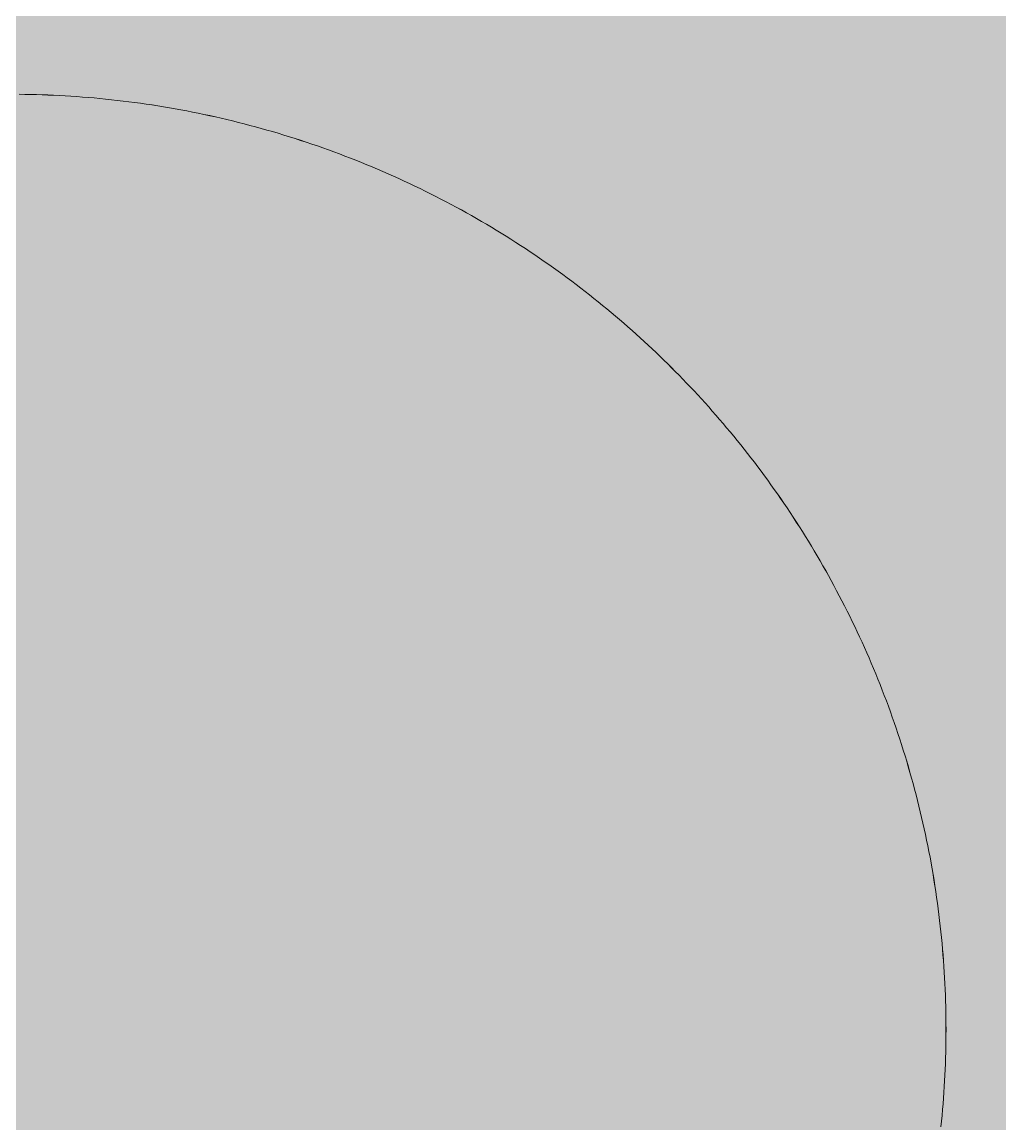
# Model space of a CAD drawing. Header units: millimetres. Extents: x 5622 to 8918, y 2044 to 6634.
# Drawn here: x 8593.603 to 8597, y 3799.998 to 3803.828 of the extents above; entities that cross this region are included whole.
import ezdxf

# ---------------------------------------------------------------- set-up
doc = ezdxf.new("R2010")
doc.units = ezdxf.units.MM
doc.linetypes.add('NASCOSTA', pattern=[9.525, 6.35, -3.175])
for name, color, linetype, lineweight in [('F_ARREDI', 7, 'Continuous', 5), ('F_FERRAMENTA', 253, 'Continuous', 5), ('F_MULTI laminato OPACO_retino', 1, 'Continuous', 5), ('F_Proiezioni', 253, 'NASCOSTA', 9)]:
    doc.layers.add(name, color=color, linetype=linetype, lineweight=lineweight)

# ---------------------------------------------------------------- blocks, each defined once
blk = doc.blocks.new("LIBRERIA_ingresso-living_sez._B.B'")
at = {"layer": 'F_MULTI laminato OPACO_retino', "true_color": 0x636466}
h = blk.add_hatch(color=251, dxfattribs=at)
h.dxf.hatch_style = 1
h.paths.add_polyline_path([(41313.1315, 11071.1262), (41913.1315, 11071.1262), (41913.1315, 13145.6262), (41313.1315, 13145.6262)])
at = {"layer": 'F_MULTI laminato OPACO_retino', "true_color": 0x939598}
h = blk.add_hatch(color=252, dxfattribs=at)
h.dxf.hatch_style = 1
h.paths.add_polyline_path([(41313.1315, 13145.6262), (41613.1315, 13145.6262), (41613.1315, 11071.1262), (41313.1315, 11071.1262)])
at = {"layer": 'F_Proiezioni', "color": 1}
for p, q in [((41589.1812, 11210.8759), (41589.1613, 11210.8761)), ((41589.2011, 11210.8755), (41589.1812, 11210.8759)), ((41589.2211, 11210.875), (41589.2011, 11210.8755)), ((41589.241, 11210.8744), (41589.2211, 11210.875)), ((41589.261, 11210.8736), (41589.241, 11210.8744)), ((41589.281, 11210.8728), (41589.261, 11210.8736)), ((41589.3011, 11210.8718), (41589.281, 11210.8728)), ((41589.3211, 11210.8707), (41589.3011, 11210.8718)), ((41589.3412, 11210.8694), (41589.3211, 11210.8707)), ((41589.3612, 11210.8681), (41589.3412, 11210.8694)), ((41589.3813, 11210.8666), (41589.3612, 11210.8681)), ((41589.4014, 11210.865), (41589.3813, 11210.8666)), ((41589.4215, 11210.8632), (41589.4014, 11210.865)), ((41589.4417, 11210.8614), (41589.4215, 11210.8632)), ((41589.4618, 11210.8594), (41589.4417, 11210.8614)), ((41589.4819, 11210.8572), (41589.4618, 11210.8594)), ((41589.502, 11210.855), (41589.4819, 11210.8572)), ((41589.5222, 11210.8526), (41589.502, 11210.855)), ((41589.5423, 11210.8501), (41589.5222, 11210.8526)), ((41589.5625, 11210.8475), (41589.5423, 11210.8501)), ((41589.5826, 11210.8447), (41589.5625, 11210.8475)), ((41589.6027, 11210.8419), (41589.5826, 11210.8447)), ((41589.6228, 11210.8389), (41589.6027, 11210.8419)), ((41589.643, 11210.8357), (41589.6228, 11210.8389)), ((41589.6631, 11210.8325), (41589.643, 11210.8357)), ((41589.6832, 11210.8291), (41589.6631, 11210.8325)), ((41589.7032, 11210.8256), (41589.6832, 11210.8291)), ((41589.7233, 11210.8219), (41589.7032, 11210.8256)), ((41589.7434, 11210.8181), (41589.7233, 11210.8219)), ((41589.7634, 11210.8142), (41589.7434, 11210.8181)), ((41589.7834, 11210.8102), (41589.7634, 11210.8142)), ((41589.8034, 11210.806), (41589.7834, 11210.8102)), ((41589.8234, 11210.8017), (41589.8034, 11210.806)), ((41589.8434, 11210.7973), (41589.8234, 11210.8017)), ((41589.8633, 11210.7928), (41589.8434, 11210.7973)), ((41589.8832, 11210.7881), (41589.8633, 11210.7928)), ((41589.9031, 11210.7833), (41589.8832, 11210.7881)), ((41589.923, 11210.7784), (41589.9031, 11210.7833)), ((41589.9428, 11210.7733), (41589.923, 11210.7784)), ((41589.9626, 11210.7682), (41589.9428, 11210.7733)), ((41589.9824, 11210.7629), (41589.9626, 11210.7682)), ((41590.0021, 11210.7574), (41589.9824, 11210.7629)), ((41590.0218, 11210.7519), (41590.0021, 11210.7574)), ((41590.0415, 11210.7462), (41590.0218, 11210.7519)), ((41590.0611, 11210.7404), (41590.0415, 11210.7462)), ((41590.0807, 11210.7345), (41590.0611, 11210.7404)), ((41590.1002, 11210.7285), (41590.0807, 11210.7345)), ((41590.1197, 11210.7223), (41590.1002, 11210.7285)), ((41590.1392, 11210.716), (41590.1197, 11210.7223)), ((41590.1586, 11210.7096), (41590.1392, 11210.716)), ((41590.178, 11210.7031), (41590.1586, 11210.7096)), ((41590.1973, 11210.6965), (41590.178, 11210.7031)), ((41590.2166, 11210.6897), (41590.1973, 11210.6965)), ((41590.2359, 11210.6828), (41590.2166, 11210.6897)), ((41590.255, 11210.6758), (41590.2359, 11210.6828)), ((41590.2742, 11210.6687), (41590.255, 11210.6758)), ((41590.2933, 11210.6615), (41590.2742, 11210.6687)), ((41590.3123, 11210.6542), (41590.2933, 11210.6615)), ((41590.3313, 11210.6467), (41590.3123, 11210.6542)), ((41590.3502, 11210.6391), (41590.3313, 11210.6467)), ((41590.369, 11210.6314), (41590.3502, 11210.6391)), ((41590.3878, 11210.6236), (41590.369, 11210.6314)), ((41590.4066, 11210.6157), (41590.3878, 11210.6236)), ((41590.4253, 11210.6076), (41590.4066, 11210.6157)), ((41590.4439, 11210.5995), (41590.4253, 11210.6076)), ((41590.4624, 11210.5912), (41590.4439, 11210.5995)), ((41590.4809, 11210.5829), (41590.4624, 11210.5912)), ((41590.4994, 11210.5744), (41590.4809, 11210.5829)), ((41590.5177, 11210.5658), (41590.4994, 11210.5744)), ((41590.536, 11210.5571), (41590.5177, 11210.5658)), ((41590.5543, 11210.5483), (41590.536, 11210.5571)), ((41590.5724, 11210.5393), (41590.5543, 11210.5483)), ((41590.5905, 11210.5303), (41590.5724, 11210.5393)), ((41590.6086, 11210.5212), (41590.5905, 11210.5303)), ((41590.6265, 11210.5119), (41590.6086, 11210.5212)), ((41590.6444, 11210.5026), (41590.6265, 11210.5119)), ((41590.6622, 11210.4931), (41590.6444, 11210.5026)), ((41590.68, 11210.4836), (41590.6622, 11210.4931)), ((41590.6976, 11210.474), (41590.68, 11210.4836)), ((41590.7152, 11210.4642), (41590.6976, 11210.474)), ((41590.7328, 11210.4544), (41590.7152, 11210.4642)), ((41590.7502, 11210.4444), (41590.7328, 11210.4544)), ((41590.7676, 11210.4344), (41590.7502, 11210.4444)), ((41590.7848, 11210.4243), (41590.7676, 11210.4344)), ((41590.802, 11210.414), (41590.7848, 11210.4243)), ((41590.8192, 11210.4037), (41590.802, 11210.414)), ((41590.8362, 11210.3933), (41590.8192, 11210.4037)), ((41590.8532, 11210.3828), (41590.8362, 11210.3933)), ((41590.87, 11210.3722), (41590.8532, 11210.3828)), ((41590.8868, 11210.3615), (41590.87, 11210.3722)), ((41590.9035, 11210.3507), (41590.8868, 11210.3615)), ((41590.9201, 11210.3398), (41590.9035, 11210.3507)), ((41590.9366, 11210.3288), (41590.9201, 11210.3398)), ((41590.9531, 11210.3178), (41590.9366, 11210.3288)), ((41590.9694, 11210.3067), (41590.9531, 11210.3178)), ((41590.9857, 11210.2954), (41590.9694, 11210.3067)), ((41591.0018, 11210.2841), (41590.9857, 11210.2954)), ((41591.0179, 11210.2728), (41591.0018, 11210.2841)), ((41591.0339, 11210.2613), (41591.0179, 11210.2728)), ((41591.0498, 11210.2497), (41591.0339, 11210.2613)), ((41591.0656, 11210.2381), (41591.0498, 11210.2497)), ((41591.0812, 11210.2264), (41591.0656, 11210.2381)), ((41591.0968, 11210.2146), (41591.0812, 11210.2264)), ((41591.1123, 11210.2028), (41591.0968, 11210.2146)), ((41591.1278, 11210.1909), (41591.1123, 11210.2028)), ((41591.1431, 11210.1789), (41591.1278, 11210.1909)), ((41591.1583, 11210.1668), (41591.1431, 11210.1789)), ((41591.1734, 11210.1547), (41591.1583, 11210.1668)), ((41591.1884, 11210.1425), (41591.1734, 11210.1547)), ((41591.2033, 11210.1302), (41591.1884, 11210.1425)), ((41591.2181, 11210.1179), (41591.2033, 11210.1302)), ((41591.2329, 11210.1055), (41591.2181, 11210.1179)), ((41591.2475, 11210.093), (41591.2329, 11210.1055)), ((41591.262, 11210.0805), (41591.2475, 11210.093)), ((41591.2764, 11210.0679), (41591.262, 11210.0805)), ((41591.2907, 11210.0553), (41591.2764, 11210.0679)), ((41591.3049, 11210.0426), (41591.2907, 11210.0553)), ((41591.319, 11210.0299), (41591.3049, 11210.0426)), ((41591.333, 11210.0171), (41591.319, 11210.0299)), ((41591.3469, 11210.0042), (41591.333, 11210.0171)), ((41591.3606, 11209.9913), (41591.3469, 11210.0042)), ((41591.3743, 11209.9783), (41591.3606, 11209.9913)), ((41591.3879, 11209.9653), (41591.3743, 11209.9783)), ((41591.4013, 11209.9523), (41591.3879, 11209.9653)), ((41591.4147, 11209.9392), (41591.4013, 11209.9523)), ((41591.4279, 11209.926), (41591.4147, 11209.9392)), ((41591.4411, 11209.9128), (41591.4279, 11209.926)), ((41591.4542, 11209.8995), (41591.4411, 11209.9128)), ((41591.4672, 11209.8861), (41591.4542, 11209.8995)), ((41591.4802, 11209.8726), (41591.4672, 11209.8861)), ((41591.4932, 11209.859), (41591.4802, 11209.8726)), ((41591.5061, 11209.8452), (41591.4932, 11209.859)), ((41591.5189, 11209.8314), (41591.5061, 11209.8452)), ((41591.5317, 11209.8175), (41591.5189, 11209.8314)), ((41591.5444, 11209.8035), (41591.5317, 11209.8175)), ((41591.5571, 11209.7894), (41591.5444, 11209.8035)), ((41591.5697, 11209.7751), (41591.5571, 11209.7894)), ((41591.5822, 11209.7608), (41591.5697, 11209.7751)), ((41591.5947, 11209.7464), (41591.5822, 11209.7608)), ((41591.6071, 11209.7319), (41591.5947, 11209.7464)), ((41591.6194, 11209.7173), (41591.6071, 11209.7319)), ((41591.6317, 11209.7026), (41591.6194, 11209.7173)), ((41591.6439, 11209.6878), (41591.6317, 11209.7026)), ((41591.6561, 11209.6729), (41591.6439, 11209.6878)), ((41591.6682, 11209.6579), (41591.6561, 11209.6729)), ((41591.6802, 11209.6429), (41591.6682, 11209.6579)), ((41591.6921, 11209.6277), (41591.6802, 11209.6429)), ((41591.7039, 11209.6124), (41591.6921, 11209.6277)), ((41591.7157, 11209.5971), (41591.7039, 11209.6124)), ((41591.7274, 11209.5817), (41591.7157, 11209.5971)), ((41591.7391, 11209.5661), (41591.7274, 11209.5817)), ((41591.7506, 11209.5505), (41591.7391, 11209.5661)), ((41591.7621, 11209.5348), (41591.7506, 11209.5505)), ((41591.7735, 11209.519), (41591.7621, 11209.5348)), ((41591.7848, 11209.5031), (41591.7735, 11209.519)), ((41591.796, 11209.4872), (41591.7848, 11209.5031)), ((41591.8071, 11209.4711), (41591.796, 11209.4872)), ((41591.8182, 11209.455), (41591.8071, 11209.4711)), ((41591.8292, 11209.4388), (41591.8182, 11209.455)), ((41591.84, 11209.4225), (41591.8292, 11209.4388)), ((41591.8508, 11209.4061), (41591.84, 11209.4225)), ((41591.8615, 11209.3896), (41591.8508, 11209.4061)), ((41591.8721, 11209.3731), (41591.8615, 11209.3896)), ((41591.8827, 11209.3565), (41591.8721, 11209.3731)), ((41591.8931, 11209.3397), (41591.8827, 11209.3565)), ((41591.9034, 11209.323), (41591.8931, 11209.3397)), ((41591.9137, 11209.3061), (41591.9034, 11209.323)), ((41591.9238, 11209.2892), (41591.9137, 11209.3061)), ((41591.9339, 11209.2721), (41591.9238, 11209.2892)), ((41591.9439, 11209.2551), (41591.9339, 11209.2721)), ((41591.9537, 11209.2379), (41591.9439, 11209.2551)), ((41591.9635, 11209.2206), (41591.9537, 11209.2379)), ((41591.9732, 11209.2033), (41591.9635, 11209.2206)), ((41591.9828, 11209.186), (41591.9732, 11209.2033)), ((41591.9922, 11209.1685), (41591.9828, 11209.186)), ((41592.0016, 11209.151), (41591.9922, 11209.1685)), ((41592.0109, 11209.1334), (41592.0016, 11209.151)), ((41592.0201, 11209.1157), (41592.0109, 11209.1334)), ((41592.0292, 11209.098), (41592.0201, 11209.1157)), ((41592.0381, 11209.0802), (41592.0292, 11209.098)), ((41592.047, 11209.0623), (41592.0381, 11209.0802)), ((41592.0558, 11209.0444), (41592.047, 11209.0623)), ((41592.0644, 11209.0264), (41592.0558, 11209.0444)), ((41592.073, 11209.0084), (41592.0644, 11209.0264)), ((41592.0814, 11208.9903), (41592.073, 11209.0084)), ((41592.0898, 11208.9721), (41592.0814, 11208.9903)), ((41592.098, 11208.9538), (41592.0898, 11208.9721)), ((41592.1061, 11208.9355), (41592.098, 11208.9538)), ((41592.1141, 11208.9172), (41592.1061, 11208.9355)), ((41592.122, 11208.8988), (41592.1141, 11208.9172)), ((41592.1298, 11208.8803), (41592.122, 11208.8988)), ((41592.1375, 11208.8618), (41592.1298, 11208.8803)), ((41592.1451, 11208.8432), (41592.1375, 11208.8618)), ((41592.1526, 11208.8245), (41592.1451, 11208.8432)), ((41592.1599, 11208.8058), (41592.1526, 11208.8245)), ((41592.1671, 11208.7871), (41592.1599, 11208.8058)), ((41592.1743, 11208.7683), (41592.1671, 11208.7871)), ((41592.1813, 11208.7494), (41592.1743, 11208.7683)), ((41592.1882, 11208.7305), (41592.1813, 11208.7494)), ((41592.1949, 11208.7115), (41592.1882, 11208.7305)), ((41592.2016, 11208.6925), (41592.1949, 11208.7115)), ((41592.2082, 11208.6735), (41592.2016, 11208.6925)), ((41592.2146, 11208.6544), (41592.2082, 11208.6735)), ((41592.2209, 11208.6352), (41592.2146, 11208.6544)), ((41592.2271, 11208.616), (41592.2209, 11208.6352)), ((41592.2332, 11208.5968), (41592.2271, 11208.616)), ((41592.2392, 11208.5775), (41592.2332, 11208.5968)), ((41592.245, 11208.5582), (41592.2392, 11208.5775)), ((41592.2507, 11208.5388), (41592.245, 11208.5582)), ((41592.2563, 11208.5194), (41592.2507, 11208.5388)), ((41592.2618, 11208.5), (41592.2563, 11208.5194)), ((41592.2672, 11208.4805), (41592.2618, 11208.5)), ((41592.2725, 11208.461), (41592.2672, 11208.4805)), ((41592.2776, 11208.4415), (41592.2725, 11208.461)), ((41592.2826, 11208.4219), (41592.2776, 11208.4415)), ((41592.2875, 11208.4023), (41592.2826, 11208.4219)), ((41592.2923, 11208.3827), (41592.2875, 11208.4023)), ((41592.2969, 11208.363), (41592.2923, 11208.3827)), ((41592.3014, 11208.3433), (41592.2969, 11208.363)), ((41592.3058, 11208.3236), (41592.3014, 11208.3433)), ((41592.3101, 11208.3038), (41592.3058, 11208.3236)), ((41592.3143, 11208.2841), (41592.3101, 11208.3038)), ((41592.3183, 11208.2643), (41592.3143, 11208.2841)), ((41592.3222, 11208.2444), (41592.3183, 11208.2643)), ((41592.326, 11208.2246), (41592.3222, 11208.2444)), ((41592.3296, 11208.2047), (41592.326, 11208.2246)), ((41592.3331, 11208.1849), (41592.3296, 11208.2047)), ((41592.3366, 11208.165), (41592.3331, 11208.1849)), ((41592.3398, 11208.1451), (41592.3366, 11208.165)), ((41592.343, 11208.1251), (41592.3398, 11208.1451)), ((41592.346, 11208.1052), (41592.343, 11208.1251)), ((41592.3489, 11208.0852), (41592.346, 11208.1052)), ((41592.3517, 11208.0653), (41592.3489, 11208.0852)), ((41592.3544, 11208.0453), (41592.3517, 11208.0653)), ((41592.3569, 11208.0253), (41592.3544, 11208.0453)), ((41592.3593, 11208.0053), (41592.3569, 11208.0253)), ((41592.3616, 11207.9854), (41592.3593, 11208.0053)), ((41592.3637, 11207.9654), (41592.3616, 11207.9854)), ((41592.3658, 11207.9454), (41592.3637, 11207.9654)), ((41592.3677, 11207.9254), (41592.3658, 11207.9454)), ((41592.3695, 11207.9054), (41592.3677, 11207.9254)), ((41592.3711, 11207.8854), (41592.3695, 11207.9054)), ((41592.3727, 11207.8654), (41592.3711, 11207.8854)), ((41592.3741, 11207.8454), (41592.3727, 11207.8654)), ((41592.3754, 11207.8254), (41592.3741, 11207.8454)), ((41592.3765, 11207.8054), (41592.3754, 11207.8254)), ((41592.3776, 11207.7855), (41592.3765, 11207.8054)), ((41592.3785, 11207.7655), (41592.3776, 11207.7855)), ((41592.3793, 11207.7456), (41592.3785, 11207.7655)), ((41592.38, 11207.7256), (41592.3793, 11207.7456)), ((41592.3805, 11207.7057), (41592.38, 11207.7256)), ((41592.381, 11207.6858), (41592.3805, 11207.7057)), ((41592.3813, 11207.666), (41592.381, 11207.6858)), ((41592.3815, 11207.6461), (41592.3813, 11207.666)), ((41592.3815, 11207.6262), (41592.3815, 11207.6461)), ((41592.3815, 11207.6064), (41592.3815, 11207.6262)), ((41592.381, 11207.5668), (41592.3813, 11207.5866)), ((41592.3813, 11207.5866), (41592.3815, 11207.6064)), ((41592.38, 11207.527), (41592.3805, 11207.5469)), ((41592.3805, 11207.5469), (41592.381, 11207.5668)), ((41592.3785, 11207.4872), (41592.3793, 11207.5071)), ((41592.3793, 11207.5071), (41592.38, 11207.527)), ((41592.3766, 11207.4474), (41592.3776, 11207.4673)), ((41592.3776, 11207.4673), (41592.3785, 11207.4872)), ((41592.3741, 11207.4075), (41592.3754, 11207.4275)), ((41592.3754, 11207.4275), (41592.3766, 11207.4474)), ((41592.3712, 11207.3676), (41592.3727, 11207.3876)), ((41592.3727, 11207.3876), (41592.3741, 11207.4075)), ((41592.3677, 11207.3277), (41592.3695, 11207.3477)), ((41592.3695, 11207.3477), (41592.3712, 11207.3676)), ((41592.3638, 11207.2878), (41592.3658, 11207.3078)), ((41592.3658, 11207.3078), (41592.3677, 11207.3277))]:
    blk.add_line(p, q, dxfattribs=at)

msp = doc.modelspace()

# ---------------------------------------------------------------- linework, layer by layer
at = {"layer": 'F_FERRAMENTA', "linetype": 'NASCOSTA'}
for p, q in [((8593.6124, 3803.5764), (8593.5926, 3803.5767)), ((8593.6324, 3803.576), (8593.6124, 3803.5764)), ((8593.6523, 3803.5755), (8593.6324, 3803.576)), ((8593.6723, 3803.5749), (8593.6523, 3803.5755)), ((8593.6923, 3803.5742), (8593.6723, 3803.5749)), ((8593.7123, 3803.5733), (8593.6923, 3803.5742)), ((8593.7323, 3803.5723), (8593.7123, 3803.5733)), ((8593.7523, 3803.5712), (8593.7323, 3803.5723)), ((8593.7724, 3803.57), (8593.7523, 3803.5712)), ((8593.7925, 3803.5686), (8593.7724, 3803.57)), ((8593.8126, 3803.5671), (8593.7925, 3803.5686)), ((8593.8327, 3803.5655), (8593.8126, 3803.5671)), ((8593.8528, 3803.5638), (8593.8327, 3803.5655)), ((8593.8729, 3803.5619), (8593.8528, 3803.5638)), ((8593.893, 3803.5599), (8593.8729, 3803.5619)), ((8593.9132, 3803.5578), (8593.893, 3803.5599)), ((8593.9333, 3803.5555), (8593.9132, 3803.5578)), ((8593.9534, 3803.5532), (8593.9333, 3803.5555)), ((8593.9736, 3803.5507), (8593.9534, 3803.5532)), ((8593.9937, 3803.548), (8593.9736, 3803.5507)), ((8594.0138, 3803.5453), (8593.9937, 3803.548)), ((8594.034, 3803.5424), (8594.0138, 3803.5453)), ((8594.0541, 3803.5394), (8594.034, 3803.5424)), ((8594.0742, 3803.5363), (8594.0541, 3803.5394)), ((8594.0943, 3803.533), (8594.0742, 3803.5363)), ((8594.1144, 3803.5296), (8594.0943, 3803.533)), ((8594.1345, 3803.5261), (8594.1144, 3803.5296)), ((8594.1546, 3803.5225), (8594.1345, 3803.5261)), ((8594.1746, 3803.5187), (8594.1546, 3803.5225)), ((8594.1947, 3803.5148), (8594.1746, 3803.5187)), ((8594.2147, 3803.5107), (8594.1947, 3803.5148)), ((8594.2347, 3803.5066), (8594.2147, 3803.5107)), ((8594.2547, 3803.5023), (8594.2347, 3803.5066)), ((8594.2746, 3803.4979), (8594.2547, 3803.5023)), ((8594.2946, 3803.4933), (8594.2746, 3803.4979)), ((8594.3145, 3803.4887), (8594.2946, 3803.4933)), ((8594.3343, 3803.4839), (8594.3145, 3803.4887)), ((8594.3542, 3803.4789), (8594.3343, 3803.4839)), ((8594.374, 3803.4739), (8594.3542, 3803.4789)), ((8594.3938, 3803.4687), (8594.374, 3803.4739)), ((8594.4136, 3803.4634), (8594.3938, 3803.4687)), ((8594.4333, 3803.458), (8594.4136, 3803.4634)), ((8594.453, 3803.4524), (8594.4333, 3803.458)), ((8594.4727, 3803.4468), (8594.453, 3803.4524)), ((8594.4923, 3803.441), (8594.4727, 3803.4468)), ((8594.5119, 3803.435), (8594.4923, 3803.441)), ((8594.5315, 3803.429), (8594.5119, 3803.435)), ((8594.551, 3803.4229), (8594.5315, 3803.429)), ((8594.5704, 3803.4166), (8594.551, 3803.4229)), ((8594.5899, 3803.4102), (8594.5704, 3803.4166)), ((8594.6092, 3803.4037), (8594.5899, 3803.4102)), ((8594.6286, 3803.397), (8594.6092, 3803.4037)), ((8594.6479, 3803.3903), (8594.6286, 3803.397)), ((8594.6671, 3803.3834), (8594.6479, 3803.3903)), ((8594.6863, 3803.3764), (8594.6671, 3803.3834)), ((8594.7054, 3803.3693), (8594.6863, 3803.3764)), ((8594.7245, 3803.362), (8594.7054, 3803.3693)), ((8594.7435, 3803.3547), (8594.7245, 3803.362)), ((8594.7625, 3803.3472), (8594.7435, 3803.3547)), ((8594.7814, 3803.3397), (8594.7625, 3803.3472)), ((8594.8003, 3803.332), (8594.7814, 3803.3397)), ((8594.8191, 3803.3242), (8594.8003, 3803.332)), ((8594.8378, 3803.3162), (8594.8191, 3803.3242)), ((8594.8565, 3803.3082), (8594.8378, 3803.3162)), ((8594.8751, 3803.3), (8594.8565, 3803.3082)), ((8594.8937, 3803.2918), (8594.8751, 3803.3)), ((8594.9122, 3803.2834), (8594.8937, 3803.2918)), ((8594.9306, 3803.2749), (8594.9122, 3803.2834)), ((8594.949, 3803.2663), (8594.9306, 3803.2749)), ((8594.9673, 3803.2576), (8594.949, 3803.2663)), ((8594.9855, 3803.2488), (8594.9673, 3803.2576)), ((8595.0037, 3803.2399), (8594.9855, 3803.2488)), ((8595.0218, 3803.2308), (8595.0037, 3803.2399)), ((8595.0398, 3803.2217), (8595.0218, 3803.2308)), ((8595.0578, 3803.2125), (8595.0398, 3803.2217)), ((8595.0757, 3803.2031), (8595.0578, 3803.2125)), ((8595.0935, 3803.1937), (8595.0757, 3803.2031)), ((8595.1112, 3803.1841), (8595.0935, 3803.1937)), ((8595.1289, 3803.1745), (8595.1112, 3803.1841)), ((8595.1465, 3803.1648), (8595.1289, 3803.1745)), ((8595.164, 3803.1549), (8595.1465, 3803.1648)), ((8595.1814, 3803.145), (8595.164, 3803.1549)), ((8595.1988, 3803.1349), (8595.1814, 3803.145)), ((8595.2161, 3803.1248), (8595.1988, 3803.1349)), ((8595.2333, 3803.1146), (8595.2161, 3803.1248)), ((8595.2504, 3803.1042), (8595.2333, 3803.1146)), ((8595.2674, 3803.0938), (8595.2504, 3803.1042)), ((8595.2844, 3803.0833), (8595.2674, 3803.0938)), ((8595.3013, 3803.0727), (8595.2844, 3803.0833)), ((8595.3181, 3803.062), (8595.3013, 3803.0727)), ((8595.3348, 3803.0512), (8595.3181, 3803.062)), ((8595.3514, 3803.0404), (8595.3348, 3803.0512)), ((8595.3679, 3803.0294), (8595.3514, 3803.0404)), ((8595.3843, 3803.0183), (8595.3679, 3803.0294)), ((8595.4007, 3803.0072), (8595.3843, 3803.0183)), ((8595.4169, 3802.996), (8595.4007, 3803.0072)), ((8595.4331, 3802.9847), (8595.4169, 3802.996)), ((8595.4491, 3802.9733), (8595.4331, 3802.9847)), ((8595.4651, 3802.9618), (8595.4491, 3802.9733)), ((8595.481, 3802.9503), (8595.4651, 3802.9618)), ((8595.4968, 3802.9387), (8595.481, 3802.9503)), ((8595.5125, 3802.927), (8595.4968, 3802.9387)), ((8595.5281, 3802.9152), (8595.5125, 3802.927)), ((8595.5436, 3802.9033), (8595.5281, 3802.9152)), ((8595.559, 3802.8914), (8595.5436, 3802.9033)), ((8595.5743, 3802.8794), (8595.559, 3802.8914)), ((8595.5895, 3802.8674), (8595.5743, 3802.8794)), ((8595.6046, 3802.8552), (8595.5895, 3802.8674)), ((8595.6197, 3802.843), (8595.6046, 3802.8552)), ((8595.6346, 3802.8308), (8595.6197, 3802.843)), ((8595.6494, 3802.8184), (8595.6346, 3802.8308)), ((8595.6641, 3802.806), (8595.6494, 3802.8184)), ((8595.6787, 3802.7936), (8595.6641, 3802.806)), ((8595.6932, 3802.7811), (8595.6787, 3802.7936)), ((8595.7076, 3802.7685), (8595.6932, 3802.7811)), ((8595.7219, 3802.7558), (8595.7076, 3802.7685)), ((8595.7361, 3802.7431), (8595.7219, 3802.7558)), ((8595.7502, 3802.7304), (8595.7361, 3802.7431)), ((8595.7642, 3802.7176), (8595.7502, 3802.7304)), ((8595.7781, 3802.7047), (8595.7642, 3802.7176)), ((8595.7919, 3802.6918), (8595.7781, 3802.7047)), ((8595.8056, 3802.6789), (8595.7919, 3802.6918)), ((8595.8191, 3802.6659), (8595.8056, 3802.6789)), ((8595.8326, 3802.6528), (8595.8191, 3802.6659)), ((8595.8459, 3802.6397), (8595.8326, 3802.6528)), ((8595.8592, 3802.6266), (8595.8459, 3802.6397)), ((8595.8723, 3802.6134), (8595.8592, 3802.6266)), ((8595.8854, 3802.6001), (8595.8723, 3802.6134)), ((8595.8985, 3802.5866), (8595.8854, 3802.6001)), ((8595.9115, 3802.5731), (8595.8985, 3802.5866)), ((8595.9244, 3802.5595), (8595.9115, 3802.5731)), ((8595.9373, 3802.5458), (8595.9244, 3802.5595)), ((8595.9502, 3802.532), (8595.9373, 3802.5458)), ((8595.9629, 3802.518), (8595.9502, 3802.532)), ((8595.9757, 3802.504), (8595.9629, 3802.518)), ((8595.9883, 3802.4899), (8595.9757, 3802.504)), ((8596.0009, 3802.4757), (8595.9883, 3802.4899)), ((8596.0135, 3802.4614), (8596.0009, 3802.4757)), ((8596.0259, 3802.447), (8596.0135, 3802.4614)), ((8596.0383, 3802.4324), (8596.0259, 3802.447)), ((8596.0507, 3802.4178), (8596.0383, 3802.4324)), ((8596.063, 3802.4031), (8596.0507, 3802.4178)), ((8596.0752, 3802.3883), (8596.063, 3802.4031)), ((8596.0873, 3802.3735), (8596.0752, 3802.3883)), ((8596.0994, 3802.3585), (8596.0873, 3802.3735)), ((8596.1114, 3802.3434), (8596.0994, 3802.3585)), ((8596.1233, 3802.3282), (8596.1114, 3802.3434)), ((8596.1352, 3802.313), (8596.1233, 3802.3282)), ((8596.147, 3802.2976), (8596.1352, 3802.313)), ((8596.1587, 3802.2822), (8596.147, 3802.2976)), ((8596.1703, 3802.2667), (8596.1587, 3802.2822)), ((8596.1819, 3802.2511), (8596.1703, 3802.2667)), ((8596.1933, 3802.2354), (8596.1819, 3802.2511)), ((8596.2047, 3802.2196), (8596.1933, 3802.2354)), ((8596.216, 3802.2037), (8596.2047, 3802.2196)), ((8596.2272, 3802.1877), (8596.216, 3802.2037)), ((8596.2384, 3802.1717), (8596.2272, 3802.1877)), ((8596.2494, 3802.1555), (8596.2384, 3802.1717)), ((8596.2604, 3802.1393), (8596.2494, 3802.1555)), ((8596.2713, 3802.123), (8596.2604, 3802.1393)), ((8596.2821, 3802.1066), (8596.2713, 3802.123)), ((8596.2928, 3802.0902), (8596.2821, 3802.1066)), ((8596.3034, 3802.0736), (8596.2928, 3802.0902)), ((8596.3139, 3802.057), (8596.3034, 3802.0736)), ((8596.3243, 3802.0403), (8596.3139, 3802.057)), ((8596.3347, 3802.0235), (8596.3243, 3802.0403)), ((8596.3449, 3802.0066), (8596.3347, 3802.0235)), ((8596.3551, 3801.9897), (8596.3449, 3802.0066)), ((8596.3652, 3801.9727), (8596.3551, 3801.9897)), ((8596.3751, 3801.9556), (8596.3652, 3801.9727)), ((8596.385, 3801.9384), (8596.3751, 3801.9556)), ((8596.3948, 3801.9212), (8596.385, 3801.9384)), ((8596.4044, 3801.9039), (8596.3948, 3801.9212)), ((8596.414, 3801.8865), (8596.4044, 3801.9039)), ((8596.4235, 3801.869), (8596.414, 3801.8865)), ((8596.4329, 3801.8515), (8596.4235, 3801.869)), ((8596.4421, 3801.8339), (8596.4329, 3801.8515)), ((8596.4513, 3801.8163), (8596.4421, 3801.8339)), ((8596.4604, 3801.7985), (8596.4513, 3801.8163)), ((8596.4694, 3801.7807), (8596.4604, 3801.7985)), ((8596.4782, 3801.7629), (8596.4694, 3801.7807)), ((8596.487, 3801.745), (8596.4782, 3801.7629)), ((8596.4957, 3801.727), (8596.487, 3801.745)), ((8596.5042, 3801.7089), (8596.4957, 3801.727)), ((8596.5127, 3801.6908), (8596.5042, 3801.7089)), ((8596.521, 3801.6726), (8596.5127, 3801.6908)), ((8596.5292, 3801.6544), (8596.521, 3801.6726)), ((8596.5374, 3801.6361), (8596.5292, 3801.6544)), ((8596.5454, 3801.6177), (8596.5374, 3801.6361)), ((8596.5533, 3801.5993), (8596.5454, 3801.6177)), ((8596.5611, 3801.5808), (8596.5533, 3801.5993)), ((8596.5688, 3801.5623), (8596.5611, 3801.5808)), ((8596.5763, 3801.5437), (8596.5688, 3801.5623)), ((8596.5838, 3801.5251), (8596.5763, 3801.5437)), ((8596.5911, 3801.5064), (8596.5838, 3801.5251)), ((8596.5984, 3801.4876), (8596.5911, 3801.5064)), ((8596.6055, 3801.4688), (8596.5984, 3801.4876)), ((8596.6125, 3801.4499), (8596.6055, 3801.4688)), ((8596.6194, 3801.431), (8596.6125, 3801.4499)), ((8596.6262, 3801.4121), (8596.6194, 3801.431)), ((8596.6328, 3801.3931), (8596.6262, 3801.4121)), ((8596.6394, 3801.374), (8596.6328, 3801.3931)), ((8596.6458, 3801.3549), (8596.6394, 3801.374)), ((8596.6521, 3801.3357), (8596.6458, 3801.3549)), ((8596.6583, 3801.3166), (8596.6521, 3801.3357)), ((8596.6644, 3801.2973), (8596.6583, 3801.3166)), ((8596.6704, 3801.278), (8596.6644, 3801.2973)), ((8596.6762, 3801.2587), (8596.6704, 3801.278)), ((8596.682, 3801.2394), (8596.6762, 3801.2587)), ((8596.6876, 3801.22), (8596.682, 3801.2394)), ((8596.6931, 3801.2005), (8596.6876, 3801.22)), ((8596.6985, 3801.1811), (8596.6931, 3801.2005)), ((8596.7037, 3801.1616), (8596.6985, 3801.1811)), ((8596.7088, 3801.142), (8596.7037, 3801.1616)), ((8596.7139, 3801.1224), (8596.7088, 3801.142)), ((8596.7187, 3801.1028), (8596.7139, 3801.1224)), ((8596.7235, 3801.0832), (8596.7187, 3801.1028)), ((8596.7282, 3801.0635), (8596.7235, 3801.0832)), ((8596.7327, 3801.0438), (8596.7282, 3801.0635)), ((8596.7371, 3801.0241), (8596.7327, 3801.0438)), ((8596.7414, 3801.0044), (8596.7371, 3801.0241)), ((8596.7455, 3800.9846), (8596.7414, 3801.0044)), ((8596.7495, 3800.9648), (8596.7455, 3800.9846)), ((8596.7534, 3800.945), (8596.7495, 3800.9648)), ((8596.7572, 3800.9252), (8596.7534, 3800.945)), ((8596.7609, 3800.9053), (8596.7572, 3800.9252)), ((8596.7644, 3800.8854), (8596.7609, 3800.9053)), ((8596.7678, 3800.8655), (8596.7644, 3800.8854)), ((8596.7711, 3800.8456), (8596.7678, 3800.8655)), ((8596.7742, 3800.8257), (8596.7711, 3800.8456)), ((8596.7773, 3800.8057), (8596.7742, 3800.8257)), ((8596.7802, 3800.7858), (8596.7773, 3800.8057)), ((8596.7829, 3800.7658), (8596.7802, 3800.7858)), ((8596.7856, 3800.7459), (8596.7829, 3800.7658)), ((8596.7881, 3800.7259), (8596.7856, 3800.7459)), ((8596.7905, 3800.7059), (8596.7881, 3800.7259)), ((8596.7928, 3800.6859), (8596.7905, 3800.7059)), ((8596.795, 3800.6659), (8596.7928, 3800.6859)), ((8596.797, 3800.6459), (8596.795, 3800.6659)), ((8596.7989, 3800.6259), (8596.797, 3800.6459)), ((8596.8007, 3800.6059), (8596.7989, 3800.6259)), ((8596.8024, 3800.5859), (8596.8007, 3800.6059)), ((8596.8039, 3800.5659), (8596.8024, 3800.5859)), ((8596.8053, 3800.5459), (8596.8039, 3800.5659)), ((8596.8066, 3800.526), (8596.8053, 3800.5459)), ((8596.8078, 3800.506), (8596.8066, 3800.526)), ((8596.8088, 3800.486), (8596.8078, 3800.506)), ((8596.8098, 3800.4661), (8596.8088, 3800.486)), ((8596.8106, 3800.4461), (8596.8098, 3800.4661)), ((8596.8112, 3800.4262), (8596.8106, 3800.4461)), ((8596.8118, 3800.4063), (8596.8112, 3800.4262)), ((8596.8122, 3800.3864), (8596.8118, 3800.4063)), ((8596.8125, 3800.3665), (8596.8122, 3800.3864)), ((8596.8127, 3800.3466), (8596.8125, 3800.3665)), ((8596.8128, 3800.3268), (8596.8127, 3800.3466)), ((8596.8127, 3800.307), (8596.8128, 3800.3268)), ((8596.8122, 3800.2673), (8596.8125, 3800.2872)), ((8596.8125, 3800.2872), (8596.8127, 3800.307)), ((8596.8112, 3800.2276), (8596.8118, 3800.2475)), ((8596.8118, 3800.2475), (8596.8122, 3800.2673)), ((8596.8098, 3800.1878), (8596.8106, 3800.2077)), ((8596.8106, 3800.2077), (8596.8112, 3800.2276)), ((8596.8078, 3800.1479), (8596.8089, 3800.1679)), ((8596.8089, 3800.1679), (8596.8098, 3800.1878)), ((8596.8054, 3800.1081), (8596.8066, 3800.128)), ((8596.8066, 3800.128), (8596.8078, 3800.1479)), ((8596.8024, 3800.0682), (8596.8039, 3800.0881)), ((8596.8039, 3800.0881), (8596.8054, 3800.1081)), ((8596.8008, 3800.0482), (8596.8024, 3800.0682)), ((8596.7971, 3800.0083), (8596.799, 3800.0283)), ((8596.799, 3800.0283), (8596.8008, 3800.0482)), ((8596.795, 3799.9883), (8596.7971, 3800.0083))]:
    msp.add_line(p, q, dxfattribs=at)

# ---------------------------------------------------------------- block references
at = {"layer": 'F_ARREDI'}
msp.add_blockref("LIBRERIA_ingresso-living_sez._B.B'", (-32995.5688, -7407.2995), dxfattribs=at)

doc.saveas('drawing.dxf')
